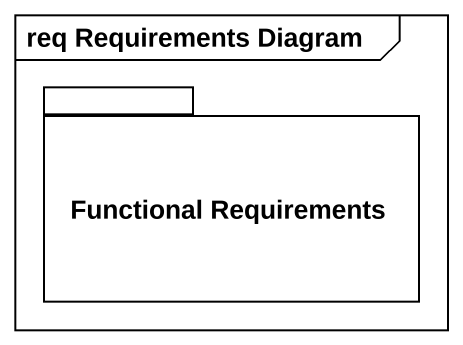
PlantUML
@startuml
mainframe req Requirements Diagram
package "Functional Requirements" as Functional_Requirements {
}
@enduml
